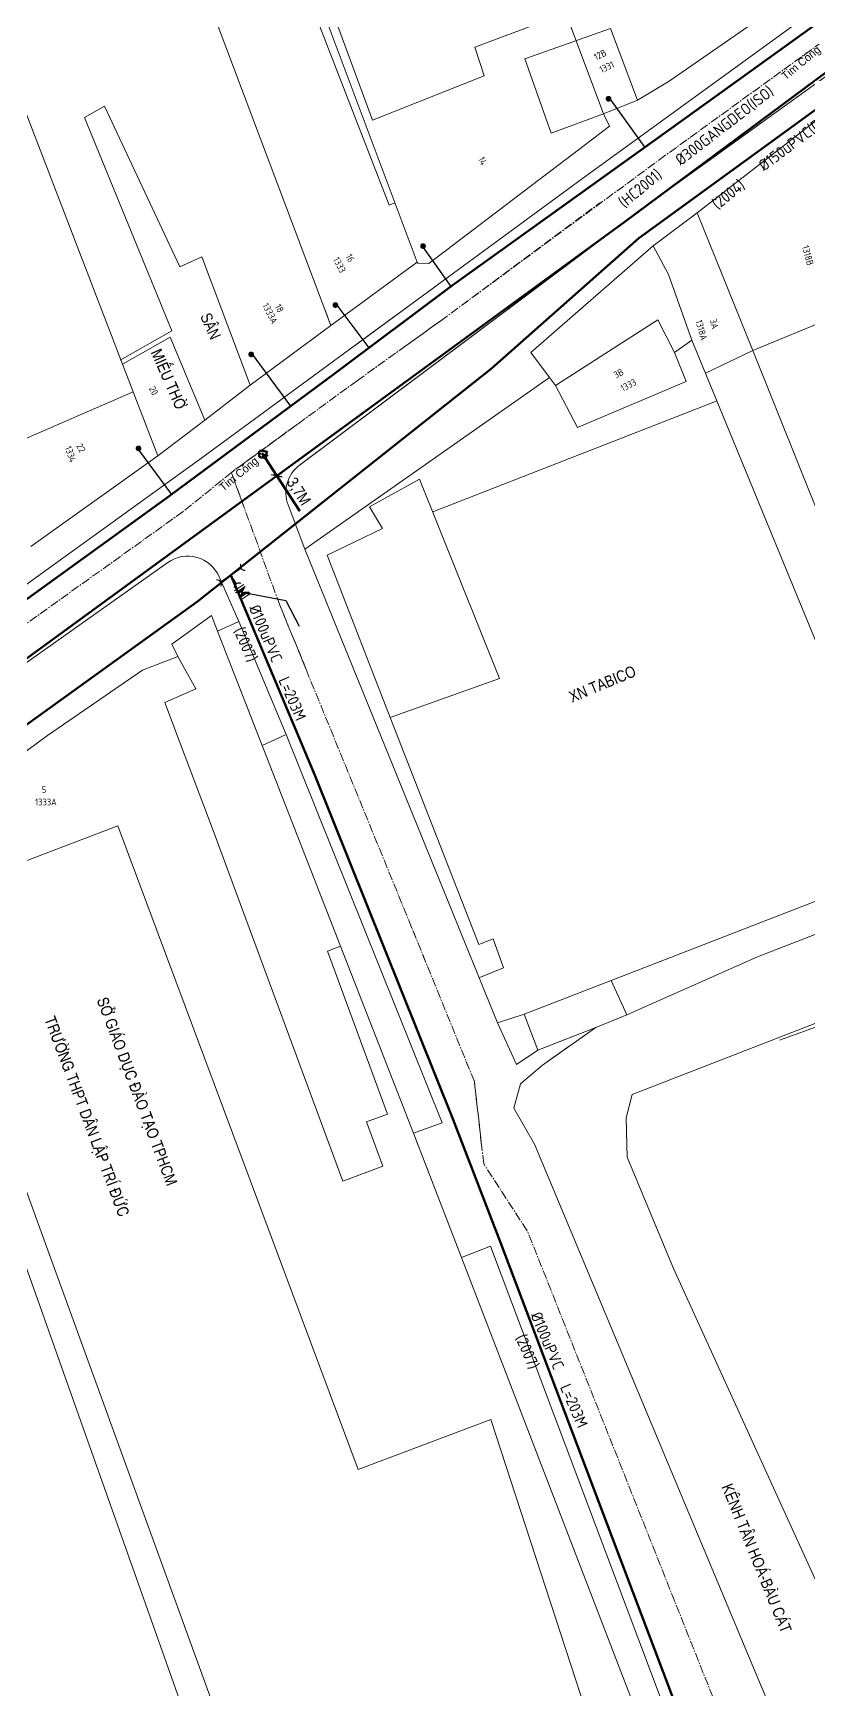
# Model space of a CAD drawing. Header units: inches. Extents: x 595615 to 1194060, y 1190840 to 2385448.
# Drawn here: x 597143.3 to 597211.1, y 1192704.4 to 1192849.3 of the extents above; entities that cross this region are included whole.
import ezdxf
from ezdxf.enums import TextEntityAlignment as Align

# ---------------------------------------------------------------- set-up
doc = ezdxf.new("R2010")
doc.units = ezdxf.units.IN
doc.header["$MEASUREMENT"] = 0
doc.linetypes.add('CENTER2', pattern=[1.125, 0.75, -0.125, 0.125, -0.125])
doc.layers.get('Defpoints').update_dxf_attribs({"color": 1})
for name, color, linetype, lineweight in [('Chitiet', 4, 'Continuous', 9), ('DN 100 uPVC', 4, 'Continuous', 50), ('DN 200 uPVC', 4, 'Continuous', 50), ('DN 25 PE', 40, 'Continuous', 30), ('DN 300 DI', 4, 'Continuous', 50), ('NAM-CDAI', 220, 'Continuous', 25), ('Nen tim duong', 9, 'CENTER2', 0), ('Nen_HTHANH-TP', 9, 'Continuous', 0), ('Nen_SN-HTHANH-TP_new', 7, 'Continuous', 0), ('Nen_SN_HTHANH_old', 9, 'Continuous', 0), ('ONG CAP 3 (DADT)', 221, 'Continuous', 50), ('TEXT PIPE', 3, 'Continuous', 25), ('Text_DiaDanh', 9, 'Continuous', 0), ('Text_GiaoThong', 142, 'Continuous', 0), ('TLK 15', 220, 'Continuous', 20), ('VAN', 7, 'Continuous', 20)]:
    doc.layers.add(name, color=color, linetype=linetype, lineweight=lineweight)
doc.layers.add('ki hieu van', color=170, linetype='Continuous')
doc.styles.add('Dia Danh', font='VHELVCN_0.TTF', dxfattribs={"height": 1})
doc.styles.add('Giao Thong', font='VAPTIMN_0.TTF', dxfattribs={"height": 1})
doc.styles.add('Sonha_QTB', font='isocp.shx', dxfattribs={"height": 0.6, "bigfont": 'bigfont.shx'})
doc.styles.add('text', font='isocp2.shx')
doc.styles.add('VNI-HC', font='VHELVCN_0.TTF')
doc.dimstyles.new('DUONG KICH THUOC', dxfattribs={"dimtxt": 1, "dimasz": 0.7, "dimexe": 0.5, "dimexo": 0.3, "dimgap": 0.2, "dimtad": 1, "dimzin": 0, "dimdsep": 46, "dimtxsty": 'VNI-HC', "dimblk": 'ARCHTICK', "dimcen": 0.09, "dimdle": 0.5, "dimclrd": 256, "dimclre": 256, "dimclrt": 256, "dimadec": 0, "dimazin": 0, "dimtfac": 1, "dimtofl": 0, "dimtmove": 0, "dimatfit": 3, "dimfxl": 1, "dimtolj": 1, "dimtzin": 0, "dimlwd": -1, "dimlwe": -1, "dimarcsym": 0})

# ---------------------------------------------------------------- blocks, each defined once
blk = doc.blocks.new('TLK 15')
at = {"layer": 'TLK 15', "linetype": 'Continuous', "const_width": 0.25}
blk.add_lwpolyline([(-0.125, 0, 1), (0.125, 0, 1)], format="xyb", close=True, dxfattribs=at)
blk = doc.blocks.new('_ArchTick')
at = {"color": 0, "linetype": 'ByBlock', "const_width": 0.15}
blk.add_lwpolyline([(-0.5, -0.5), (0.5, 0.5)], dxfattribs=at)
blk = doc.blocks.new('*D121')
at = {"layer": 'Defpoints', "color": 0}
for p in [(597163.35, 1192812.48), (597163.35, 1192812.48), (597164.57, 1192810.6)]:
    blk.add_point(p, dxfattribs=at)
at = {"layer": 'DN 200 uPVC'}
for p, q in [((597163.35, 1192812.48), (597164.84, 1192810.18)), ((597163.6, 1192812.64), (597163.77, 1192812.75)), ((597164.57, 1192810.6), (597166.58, 1192807.51)), ((597164.82, 1192810.76), (597164.99, 1192810.87))]:
    blk.add_line(p, q, dxfattribs=at)
at = {"layer": 'DN 200 uPVC', "xscale": 0.7, "yscale": 0.7, "zscale": 0.7}
for p, rotation in [((597163.35, 1192812.48), 123.0526870614785), ((597164.57, 1192810.6), 303.0526870614785)]:
    blk.add_blockref('_ArchTick', p, dxfattribs=dict(at, rotation=rotation))
at = {"layer": 'DN 200 uPVC', "insert": (597166.43, 1192809.19), "char_height": 1, "attachment_point": 5, "rotation": 303.0527, "style": 'VNI-HC'}
blk.add_mtext('\\A1;3,7M', dxfattribs=at)
blk = doc.blocks.new('VAN')
at = {"layer": 'VAN'}
h = blk.add_hatch(color=256, dxfattribs=at)
h.paths.add_polyline_path([(0.21, -0.5), (0.49, 0), (0.21, 0.5)])
h.paths.add_polyline_path([(0.77, 0.5), (0.49, 0), (0.77, -0.5)])
at = {"layer": 'VAN', "ltscale": 100}
for p, q in [((0, 0.5), (0, -0.5)), ((0.77, -0.5), (0.21, 0.5)), ((0.21, -0.5), (0.77, 0.5)), ((0.21, 0.5), (0.21, -0.5)), ((0.77, 0.5), (0.77, -0.5)), ((0.98, 0.5), (0.98, -0.5))]:
    blk.add_line(p, q, dxfattribs=at)
blk = doc.blocks.new('TE+VAN')
at = {"layer": 'Chitiet', "ltscale": 100, "const_width": 0.1}
for points in [[(-0.35, 1.28, 0.571257), (0.35, 1.28)], [(1.1, 0.35, 0.571257), (1.1, -0.35)], [(0.35, -1.28, 0.571257), (-0.35, -1.28)]]:
    blk.add_lwpolyline(points, format="xyb", dxfattribs=at)
for points in [[(0, -1.08), (0, 1.08)], [(0.9, 0), (0, 0)]]:
    blk.add_lwpolyline(points, dxfattribs=at)
at = {"layer": 'VAN'}
blk.add_blockref('VAN', (1.3, 0), dxfattribs=at)

msp = doc.modelspace()

# ---------------------------------------------------------------- linework, layer by layer
at = {"layer": 'DN 100 uPVC'}
msp.add_lwpolyline([(597160.552, 1192801.912), (597167.896, 1192784.406), (597179.964, 1192754.362), (597184.145, 1192743.55), (597206.608, 1192684.164), (597209.201, 1192669.799), (597202.04, 1192637.239), (597196.784, 1192608.536)], dxfattribs=at)
at = {"layer": 'DN 200 uPVC'}
msp.add_lwpolyline([(597163.077, 1192812.531, 0.9760223), (597163.331, 1192812.241, 1.0253003), (597163.636, 1192812.468, 0.5205671), (597163.636, 1192812.468, 0.3667309), (597163.636, 1192812.468, 0.8373702), (597163.323, 1192812.731, 1.1128473)], format="xyb", close=True, dxfattribs=at)
at = {"layer": 'DN 25 PE'}
for p, q in [((597193.705, 1192843.576), (597196.754, 1192839.326)), ((597177.359, 1192830.57), (597179.801, 1192827.166)), ((597169.818, 1192825.536), (597172.632, 1192821.785)), ((597162.331, 1192821.344), (597165.781, 1192816.684)), ((597152.48, 1192812.874), (597155.367, 1192808.974))]:
    msp.add_line(p, q, dxfattribs=at)
at = {"layer": 'DN 300 DI'}
msp.add_lwpolyline([(597012.519, 1192699.85), (597045.836, 1192723.843), (597045.836, 1192723.843), (597045.836, 1192723.843), (597045.836, 1192723.843), (597127.174, 1192783.293), (597127.174, 1192783.293), (597127.174, 1192783.293), (597127.174, 1192783.293), (597127.174, 1192783.293), (597195.029, 1192832.835), (597195.029, 1192832.835), (597195.029, 1192832.835), (597195.029, 1192832.835), (597213.719, 1192846.722)], dxfattribs=at)
at = {"layer": 'Nen tim duong'}
for p, q in [((597197.995, 1192838.22), (597213.266, 1192849.283)), ((597178.907, 1192824.155), (597197.995, 1192838.22)), ((597178.907, 1192824.155), (597192.878, 1192834.506)), ((597171.591, 1192818.919), (597178.907, 1192824.155)), ((597175.848, 1192821.963), (597178.907, 1192824.155)), ((597171.591, 1192818.919), (597175.399, 1192821.642)), ((597171.591, 1192818.919), (597160.597, 1192810.89)), ((597171.591, 1192818.919), (597160.597, 1192810.89)), ((597166.394, 1192815.125), (597160.597, 1192810.89)), ((597160.597, 1192810.89), (597156.39, 1192807.477)), ((597160.597, 1192810.89), (597156.39, 1192807.477)), ((597160.597, 1192810.89), (597156.39, 1192807.477)), ((597161.69, 1192807.881), (597160.597, 1192810.89)), ((597164.827, 1192799.294), (597160.597, 1192810.89)), ((597164.827, 1192799.294), (597160.597, 1192810.89)), ((597156.39, 1192807.477), (597120.471, 1192781.798)), ((597167.153, 1192793.667), (597164.827, 1192799.294)), ((597176.363, 1192771.103), (597164.827, 1192799.294)), ((597181.85, 1192757.617), (597176.363, 1192771.103)), ((597181.85, 1192757.617), (597176.547, 1192770.661)), ((597182.485, 1192752.038), (597181.85, 1192757.617)), ((597182.666, 1192750.428), (597181.85, 1192757.617)), ((597186.481, 1192744.561), (597182.666, 1192750.428)), ((597207.273, 1192692.288), (597186.481, 1192744.561))]:
    msp.add_line(p, q, dxfattribs=at)
at = {"layer": 'Nen_HTHANH-TP', "linetype": 'Continuous'}
for p, q in [((597162.133, 1192865.911), (597174.409, 1192834.281)), ((597176.843, 1192829.293), (597162.983, 1192866.262)), ((597163.812, 1192866.603), (597172.933, 1192841.7)), ((597169.307, 1192823.757), (597154.586, 1192862.795)), ((597154.586, 1192862.795), (597169.307, 1192823.757)), ((597137.451, 1192855.782), (597151.08, 1192820.353)), ((597193.132, 1192842.246), (597189.133, 1192852.973)), ((597188.925, 1192850.723), (597181.877, 1192848.097)), ((597193.766, 1192849.717), (597186.268, 1192847.071)), ((597196.121, 1192843.459), (597193.766, 1192849.717)), ((597206.935, 1192850.678), (597198.88, 1192845.131)), ((597181.877, 1192848.097), (597182.709, 1192845.578)), ((597188.563, 1192840.573), (597186.268, 1192847.071)), ((597196.879, 1192834.22), (597214.818, 1192847.144)), ((597214.818, 1192847.144), (597196.879, 1192834.22)), ((597182.709, 1192845.578), (597172.933, 1192841.7)), ((597198.88, 1192845.131), (597196.121, 1192843.459)), ((597149.492, 1192842.931), (597147.752, 1192841.94)), ((597149.492, 1192842.931), (597156.083, 1192828.877)), ((597196.121, 1192843.459), (597193.132, 1192842.246)), ((597155.387, 1192823.266), (597147.752, 1192841.94)), ((597188.563, 1192840.573), (597193.132, 1192842.246)), ((597193.663, 1192841.177), (597189.845, 1192838.254)), ((597193.132, 1192842.246), (597193.663, 1192841.177)), ((597212.642, 1192842.382), (597201.339, 1192833.613)), ((597189.865, 1192838.284), (597177.863, 1192829.164)), ((597189.845, 1192838.254), (597189.865, 1192838.284)), ((597191.297, 1192836.615), (597171.358, 1192821.959)), ((597174.898, 1192834.472), (597174.409, 1192834.281)), ((597196.879, 1192834.22), (597177.41, 1192819.644)), ((597201.339, 1192833.613), (597197.501, 1192830.7)), ((597206.209, 1192821.547), (597201.339, 1192833.613)), ((597158.002, 1192829.748), (597156.083, 1192828.877)), ((597162.241, 1192818.522), (597158.002, 1192829.748)), ((597186.789, 1192821.371), (597197.501, 1192830.7)), ((597197.501, 1192830.7), (597198.823, 1192828.201)), ((597176.843, 1192829.293), (597169.307, 1192823.757)), ((597176.903, 1192829.193), (597176.843, 1192829.293)), ((597177.863, 1192829.164), (597176.903, 1192829.193)), ((597198.823, 1192828.201), (597200.878, 1192822.463)), ((597168.766, 1192825.187), (597169.307, 1192823.757)), ((597206.209, 1192821.547), (597217.475, 1192826.216)), ((597169.307, 1192823.757), (597162.241, 1192818.522)), ((597175.136, 1192824.732), (597164.483, 1192816.913)), ((597169.307, 1192823.757), (597168.627, 1192823.257)), ((597188.931, 1192818.493), (597197.887, 1192824.23)), ((597197.887, 1192824.23), (597199.339, 1192821.381)), ((597155.387, 1192823.266), (597150.879, 1192820.702)), ((597155.238, 1192822.726), (597151.08, 1192820.353)), ((597158.284, 1192815.478), (597155.238, 1192822.726)), ((597200.878, 1192822.463), (597199.339, 1192821.381)), ((597200.878, 1192822.463), (597219.755, 1192776.528)), ((597186.789, 1192821.371), (597188.411, 1192819.203)), ((597199.339, 1192821.381), (597200.361, 1192818.852)), ((597202.07, 1192819.574), (597206.209, 1192821.547)), ((597206.209, 1192821.547), (597223.594, 1192778.121)), ((597151.08, 1192820.353), (597154.166, 1192812.345)), ((597177.41, 1192819.644), (597166.397, 1192811.405)), ((597141.475, 1192813.365), (597152.012, 1192817.933)), ((597158.284, 1192815.478), (597162.241, 1192818.522)), ((597167.033, 1192804.175), (597188.411, 1192819.203)), ((597188.411, 1192819.203), (597188.931, 1192818.493)), ((597188.931, 1192818.493), (597190.864, 1192814.835)), ((597190.864, 1192814.835), (597200.361, 1192818.852)), ((597164.483, 1192816.913), (597158.026, 1192812.168)), ((597178.21, 1192807.454), (597203.072, 1192817.144)), ((597158.284, 1192815.478), (597154.166, 1192812.345)), ((597158.026, 1192812.168), (597107.096, 1192775.437)), ((597143.073, 1192804.406), (597154.166, 1192812.345)), ((597172.69, 1192807.88), (597177.058, 1192810.314)), ((597177.058, 1192810.314), (597184.052, 1192792.879)), ((597173.801, 1192805.981), (597172.69, 1192807.88)), ((597168.963, 1192803.647), (597173.801, 1192805.981)), ((597183.866, 1192762.739), (597167.033, 1192804.175)), ((597183.866, 1192762.739), (597167.033, 1192804.175)), ((597168.963, 1192803.647), (597174.495, 1192789.451)), ((597155.39, 1192795.876), (597158.868, 1192798.369)), ((597158.868, 1192798.369), (597159.399, 1192796.999)), ((597158.868, 1192798.369), (597159.399, 1192796.999)), ((597159.399, 1192796.999), (597161.238, 1192797.841)), ((597159.399, 1192796.999), (597161.238, 1192797.841)), ((597161.238, 1192797.841), (597165.386, 1192787.974)), ((597161.238, 1192797.841), (597165.386, 1192787.974)), ((597159.399, 1192796.999), (597163.297, 1192787.002)), ((597152.821, 1192793.604), (597155.92, 1192794.786)), ((597155.92, 1192794.786), (597155.39, 1192795.876)), ((597155.92, 1192794.786), (597157.483, 1192791.968)), ((597144.516, 1192787.897), (597152.821, 1192793.604)), ((597154.784, 1192790.756), (597157.483, 1192791.968)), ((597174.495, 1192789.451), (597184.052, 1192792.879)), ((597156.066, 1192787.347), (597154.784, 1192790.756)), ((597174.495, 1192789.451), (597182.241, 1192769.588)), ((597129.685, 1192776.955), (597144.516, 1192787.897)), ((597165.386, 1192787.974), (597163.297, 1192787.002)), ((597165.386, 1192787.974), (597179.033, 1192753.995)), ((597165.386, 1192787.974), (597179.033, 1192753.995)), ((597195.641, 1192756.468), (597277.876, 1192788.455)), ((597159.083, 1192779.339), (597156.066, 1192787.347)), ((597163.297, 1192787.002), (597176.524, 1192753.093)), ((597150.672, 1192779.982), (597133.418, 1192773.408)), ((597171.698, 1192723.669), (597150.672, 1192779.982)), ((597170.357, 1192748.908), (597159.083, 1192779.339)), ((597193.823, 1192766.457), (597219.755, 1192776.528)), ((597133.418, 1192773.408), (597167.563, 1192679.596)), ((597206.622, 1192768.527), (597220.587, 1192773.939)), ((597182.241, 1192769.588), (597183.48, 1192770.089)), ((597183.48, 1192770.089), (597184.392, 1192767.569)), ((597169.011, 1192769.007), (597170.141, 1192769.448)), ((597174.253, 1192754.761), (597169.011, 1192769.007)), ((597208.527, 1192761.229), (597232.85, 1192769.989)), ((597184.392, 1192767.569), (597182.253, 1192766.698)), ((597195.186, 1192763.458), (597206.622, 1192768.527)), ((597186.206, 1192763.501), (597193.823, 1192766.457)), ((597195.186, 1192763.458), (597193.823, 1192766.457)), ((597183.866, 1192762.739), (597186.206, 1192763.501)), ((597186.206, 1192763.501), (597187.398, 1192760.352)), ((597192.477, 1192762.356), (597195.186, 1192763.458)), ((597183.866, 1192762.739), (597185.539, 1192759.1)), ((597183.866, 1192762.739), (597185.539, 1192759.1)), ((597187.398, 1192760.352), (597192.477, 1192762.356)), ((597187.398, 1192760.352), (597189.857, 1192761.324)), ((597187.809, 1192759.052), (597192.477, 1192762.356)), ((597185.539, 1192759.1), (597187.398, 1192760.352)), ((597185.539, 1192759.1), (597187.398, 1192760.352)), ((597187.809, 1192759.052), (597190.278, 1192760.794)), ((597187.809, 1192759.052), (597190.148, 1192760.704)), ((597185.891, 1192757.421), (597187.809, 1192759.052)), ((597185.891, 1192757.421), (597187.809, 1192759.052)), ((597185.891, 1192757.421), (597187.809, 1192759.052)), ((597185.312, 1192755.29), (597185.891, 1192757.421)), ((597185.312, 1192755.29), (597185.891, 1192757.421)), ((597185.312, 1192755.29), (597185.891, 1192757.421)), ((597137.231, 1192756.641), (597159.782, 1192693.05)), ((597195.123, 1192754.448), (597195.641, 1192756.468)), ((597195.641, 1192756.468), (597195.123, 1192754.448)), ((597174.253, 1192754.761), (597172.413, 1192754.08)), ((597173.856, 1192750.201), (597172.413, 1192754.08)), ((597185.312, 1192755.29), (597187.105, 1192752.132)), ((597185.312, 1192755.29), (597187.105, 1192752.132)), ((597195.185, 1192752.048), (597195.123, 1192754.448)), ((597195.123, 1192754.448), (597195.216, 1192750.988)), ((597176.524, 1192753.093), (597179.033, 1192753.995)), ((597179.033, 1192753.995), (597176.524, 1192753.093)), ((597176.524, 1192753.093), (597177.616, 1192750.294)), ((597176.524, 1192753.093), (597176.935, 1192752.033)), ((597187.105, 1192752.132), (597187.145, 1192752.042)), ((597187.105, 1192752.132), (597211.492, 1192693.871)), ((597173.856, 1192750.201), (597170.357, 1192748.908)), ((597177.616, 1192750.294), (597180.713, 1192742.226)), ((597195.216, 1192750.988), (597199.274, 1192741.261)), ((597180.713, 1192742.226), (597183.252, 1192743.208)), ((597183.252, 1192743.208), (597203.836, 1192688.605)), ((597180.713, 1192742.226), (597201.607, 1192687.953)), ((597199.274, 1192741.261), (597212.096, 1192713.112)), ((597183.284, 1192728.068), (597171.698, 1192723.669)), ((597183.284, 1192728.068), (597196.607, 1192687.209))]:
    msp.add_line(p, q, dxfattribs=at)
for points in [[(597210.264, 1192852.83), (597210.847, 1192852.026, -0.4142136), (597210.624, 1192850.63), (597191.297, 1192836.615)], [(597167.033, 1192804.175), (597165.558, 1192808.065, -0.3343825), (597166.565, 1192811.53), (597196.879, 1192834.22)], [(597161.238, 1192797.841), (597159.525, 1192801.775, 0.475773), (597155.041, 1192803.026), (597110.449, 1192771.45)]]:
    msp.add_lwpolyline(points, format="xyb", dxfattribs=at)
msp.add_point((597157.483, 1192791.968), dxfattribs=at)
at = {"layer": 'ONG CAP 3 (DADT)'}
for points in [[(597308.798, 1192921.42), (597298.896, 1192913.73), (597278.679, 1192899.334), (597258.399, 1192884.615), (597243.494, 1192873.918), (597220.712, 1192856.617), (597198.89, 1192840.858), (597179.915, 1192827.248), (597169.69, 1192819.579), (597155.159, 1192808.82), (597138.696, 1192796.932), (597122.794, 1192785.525), (597107.058, 1192774.04), (597089.317, 1192761.123), (597074.461, 1192749.961), (597057.599, 1192737.443), (597043.87, 1192727.33), (597028.209, 1192716.005), (597018.568, 1192708.448), (596998.189, 1192693.534)], [(597003.46, 1192691.243), (597038.995, 1192715.928), (597061.917, 1192730.373), (597104.254, 1192761.161), (597157.636, 1192799.6), (597183.345, 1192819.989), (597196.227, 1192831.399), (597213.318, 1192843.818), (597235.22, 1192860.573), (597251.639, 1192872.924), (597272.661, 1192888.117), (597277.412, 1192891.844), (597280.128, 1192894.241), (597286.756, 1192898.658), (597295.71, 1192904.378), (597305.661, 1192910.614), (597311.947, 1192914.433)]]:
    msp.add_lwpolyline(points, dxfattribs=at)

# ---------------------------------------------------------------- block references
at = {"layer": 'Chitiet', "rotation": 303.2500399089679}
msp.add_blockref('TE+VAN', (597160.552, 1192801.912), dxfattribs=at)
at = {"layer": 'DN 200 uPVC', "xscale": 0.48, "yscale": 0.48, "zscale": 0.48, "rotation": 359.9999999934133}
msp.add_blockref('TLK 15', (597163.347, 1192812.475), dxfattribs=at)
at = {"layer": 'DN 200 uPVC', "xscale": 0.4799999999813735, "yscale": 0.4799999999813735, "zscale": 0.48}
msp.add_blockref('TLK 15', (597163.347, 1192812.475), dxfattribs=at)
at = {"layer": 'TLK 15', "rotation": 359.9999999934133}
for p in [(597193.58, 1192843.576), (597177.359, 1192830.695), (597162.331, 1192821.219), (597152.48, 1192812.999)]:
    msp.add_blockref('TLK 15', p, dxfattribs=at)
at = {"layer": 'TLK 15'}
for p in [(597193.58, 1192843.576), (597177.359, 1192830.695), (597169.693, 1192825.536), (597162.331, 1192821.219), (597152.48, 1192812.999)]:
    msp.add_blockref('TLK 15', p, dxfattribs=at)

# ---------------------------------------------------------------- texts
at = {"layer": 'NAM-CDAI', "style": 'text'}
for s, rotation, p in [('(HC2001)', 39.55607, (597194.975, 1192833.967)), ('(2004)', 38.81365, (597203.133, 1192833.825)), ('(2007)', 293.31134, (597160.771, 1192797.089)), ('L=203M', 293.31134, (597164.69, 1192792.745)), ('(2007)', 293.31134, (597185.405, 1192735.235)), ('L=203M', 293.31134, (597189.323, 1192730.891))]:
    msp.add_text(s, height=1, rotation=rotation, dxfattribs=at).set_placement(p)
at = {"layer": 'Nen_SN-HTHANH-TP_new', "style": 'Sonha_QTB'}
for s, rotation, p in [('12B', 25.81294, (597192.854, 1192847.425)), ('14', 297.11466, (597182.565, 1192838.145)), ('16', 297.11466, (597170.982, 1192829.648)), ('18', 297.11466, (597164.797, 1192825.251)), ('3A', 285.28936, (597202.828, 1192823.882)), ('3B', 27.56511, (597194.465, 1192819.561)), ('20', 297.11466, (597153.8, 1192818.05)), ('22', 299.36077, (597147.45, 1192813.036)), ('5', 0.04623, (597144.21, 1192783.155))]:
    msp.add_text(s, height=0.6, rotation=rotation, dxfattribs=at).set_placement(p, align=Align.MIDDLE)
at = {"layer": 'Nen_SN_HTHANH_old', "style": 'Sonha_QTB'}
for s, rotation, p in [('1331', 25.81294, (597193.432, 1192846.358)), ('1333', 297.11466, (597170.054, 1192829.043)), ('1318B', 285.28936, (597211.022, 1192829.875)), ('1333A', 297.11466, (597163.984, 1192824.802)), ('1318A', 285.28936, (597201.71, 1192823.346)), ('1333', 27.56511, (597195.325, 1192818.532)), ('1334', 288.89555, (597146.534, 1192812.495)), ('1333A', 0.04623, (597144.378, 1192782.065))]:
    msp.add_text(s, height=0.6, rotation=rotation, dxfattribs=at).set_placement(p, align=Align.MIDDLE)
at = {"layer": 'TEXT PIPE', "style": 'text'}
for s, rotation, p in [('%%c300GANGDEO(ISO)', 37.60306, (597199.906, 1192837.685)), ('%%c150uPVC(DADT)', 36.86063, (597207.184, 1192837.199)), ('%%c100uPVC', 292.97622, (597162.103, 1192799.05)), ('%%c100uPVC', 292.97622, (597186.736, 1192737.196))]:
    msp.add_text(s, height=1, rotation=rotation, dxfattribs=at).set_placement(p)
at = {"layer": 'Text_DiaDanh', "linetype": 'Continuous', "style": 'Dia Danh'}
for s, rotation, p in [('SAÂN', 293.85462, (597158.899, 1192823.741)), ('MIEÁU THÔØ', 293.85462, (597155.307, 1192819.143)), ('XN TABICO', 22.58009, (597193.045, 1192792.401)), ('SÔÛ GIAÙO DUÏC ÑAØO TAÏO TPHCM', 290.62565, (597152.379, 1192756.765)), ('TRÖÔØNG THPT DAÂN LAÄP TRÍ ÑÖÙC', 290.62565, (597147.98, 1192754.567)), ('KEÂNH TAÂN HOAÙ-BAØU CAÙT', 292.16189, (597206.659, 1192715.965))]:
    msp.add_text(s, height=1, rotation=rotation, dxfattribs=at).set_placement(p, align=Align.MIDDLE)
at = {"layer": 'Text_GiaoThong', "linetype": 'Continuous', "style": 'Giao Thong'}
for p in [(597210.452, 1192846.685), (597161.277, 1192810.707)]:
    msp.add_text('Tim Coáng', height=0.7, rotation=39.52849, dxfattribs=at).set_placement(p, align=Align.MIDDLE)

# ---------------------------------------------------------------- dimensions: what is measured, and where the dimension line sits
at = {"layer": 'DN 200 uPVC'}
dim = msp.add_linear_dim(base=(597163.347, 1192812.475), p1=(597164.57, 1192810.596), p2=(597163.347, 1192812.475), angle=123.05269, text='3,7M', dimstyle='DUONG KICH THUOC', override={"dimpost": 'M'}, dxfattribs=at)
dim.commit()
dim.dimension.update_dxf_attribs({"geometry": '*D121', "text_midpoint": (597165.766, 1192808.759), "dimtype": 161})

# ---------------------------------------------------------------- leaders
at = {"layer": 'ki hieu van'}
msp.add_leader([(597161.536, 1192800.411), (597165.353, 1192799.702), (597166.513, 1192797.451)], dimstyle='DUONG KICH THUOC', override={"dimgap": 0.2, "dimtad": 0}, dxfattribs=at)

doc.saveas('drawing.dxf')
